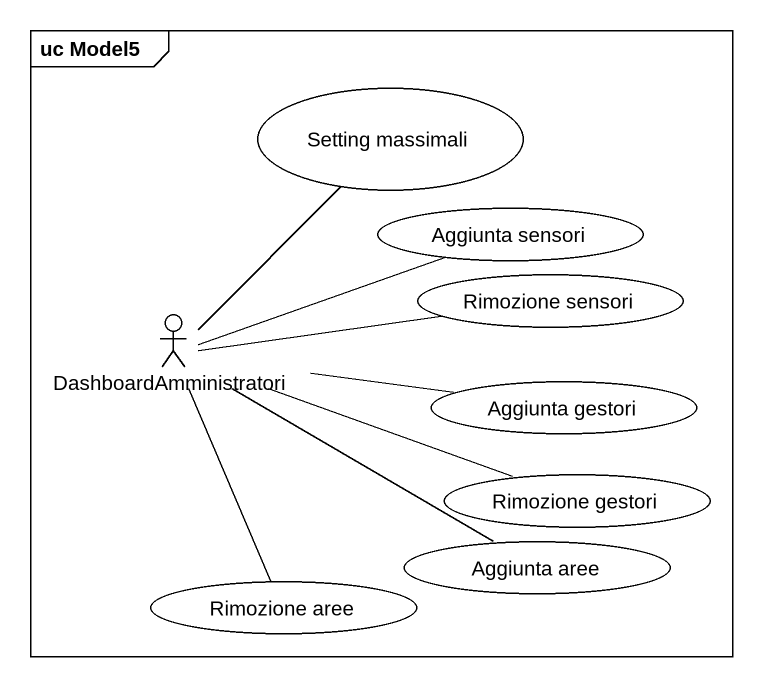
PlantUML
@startuml
mainframe uc Model5
usecase "Setting massimali" as Setting_massimali
usecase "Aggiunta sensori" as Aggiunta_sensori
usecase "Rimozione sensori" as Rimozione_sensori
actor DashboardAmministratori
usecase "Aggiunta gestori" as Aggiunta_gestori
usecase "Aggiunta aree" as Aggiunta_aree
usecase "Rimozione gestori" as Rimozione_gestori
usecase "Rimozione aree" as Rimozione_aree
Setting_massimali -- DashboardAmministratori
Aggiunta_sensori -left- DashboardAmministratori
DashboardAmministratori -right- Rimozione_sensori
DashboardAmministratori -right- Aggiunta_gestori
DashboardAmministratori -right- Aggiunta_aree
DashboardAmministratori -right- Rimozione_gestori
DashboardAmministratori -- Rimozione_aree
@enduml
